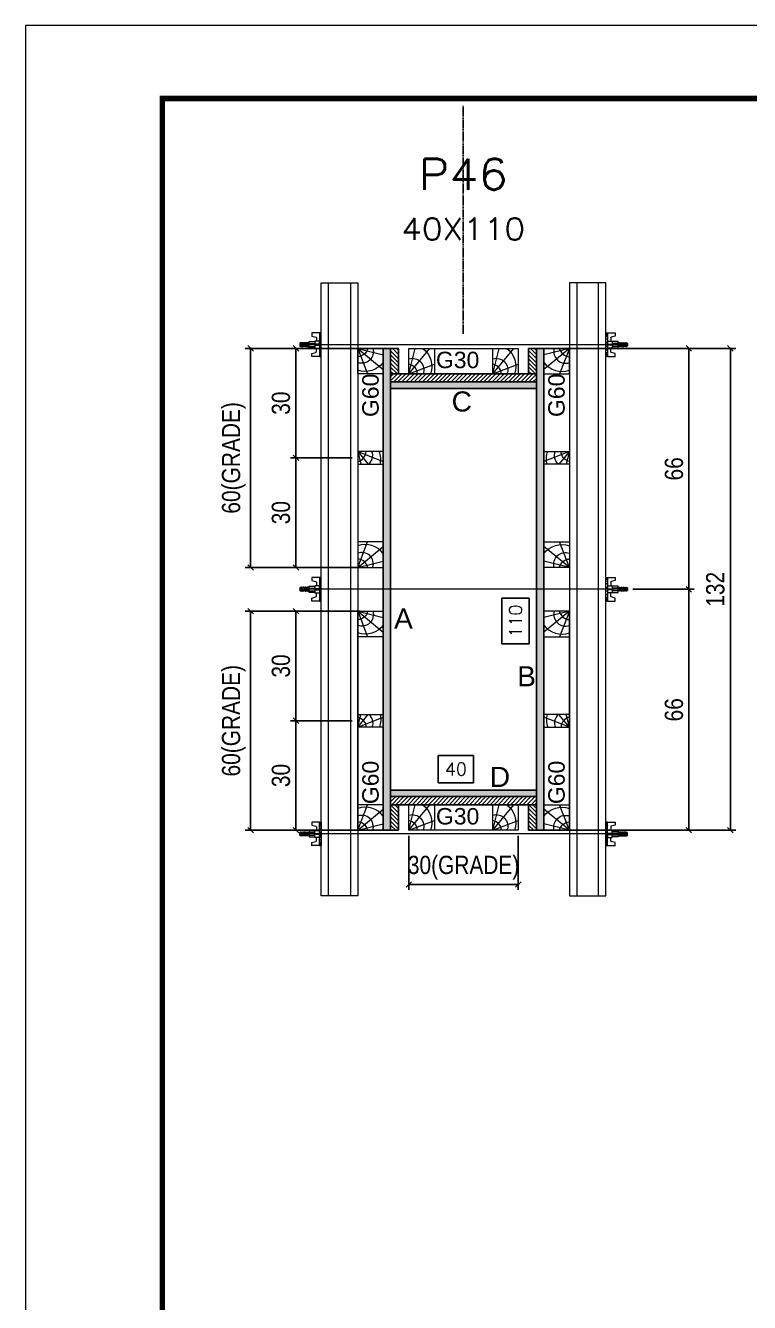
# Model space of a CAD drawing. Extents: x 28748 to 35002, y 14885 to 43501.
# Drawn here: x 31932 to 32329, y 38207 to 38906 of the extents above; entities that cross this region are included whole.
import ezdxf
from ezdxf.enums import TextEntityAlignment as Align

# ---------------------------------------------------------------- set-up
doc = ezdxf.new("R2010")
doc.units = 0
doc.linetypes.add('DASHED', pattern=[0.75, 0.5, -0.25])
doc.linetypes.add('HIDDEN', pattern=[0.375, 0.25, -0.125])
for name, color, linetype in [('CHAPA', 1, 'Continuous'), ('COTA', 241, 'Continuous'), ('MEIO_PONT', 93, 'Continuous'), ('Painéis', 200, 'Continuous'), ('SARRAFO', 251, 'Continuous'), ('Texto de Titulo', 7, 'Continuous'), ('Texto Qtd Sarr', 242, 'Continuous'), ('TEXTO_GERAL', 7, 'Continuous')]:
    doc.layers.add(name, color=color, linetype=linetype)
for name, color, linetype, lineweight in [('Folhas', 255, 'Continuous', 9), ('Hachura', 251, 'Continuous', 9), ('Madeira', 126, 'Continuous', 18), ('Perfil Metálico', 224, 'Continuous', 18), ('SARRAFO DE PRESSAO', 251, 'DASHED', 9), ('Texto Seção', 7, 'Continuous', 15)]:
    doc.layers.add(name, color=color, linetype=linetype, lineweight=lineweight)
doc.styles.add('ARIAL', font='arial.ttf')
doc.styles.add('COTA TECNICA 2X', font='techl___.ttf', dxfattribs={"height": 10})
doc.styles.add('ROMANS', font='romans.shx')
doc.styles.add('SANSSERIF', font='sas_____.pfb')
doc.dimstyles.new('SECAO PILAR', dxfattribs={"dimtxt": 10, "dimasz": 3, "dimexe": 3, "dimexo": 3, "dimgap": 3, "dimtad": 1, "dimdec": 1, "dimlfac": 0.5, "dimzin": 12, "dimdsep": 46, "dimtxsty": 'COTA TECNICA 2X', "dimblk1": 'OBLIQUE', "dimblk2": 'OBLIQUE', "dimsah": 1, "dimcen": 0.9, "dimclrd": 256, "dimclre": 256, "dimclrt": 256, "dimadec": 1, "dimazin": 3, "dimtfac": 1, "dimtdec": 1, "dimtmove": 0, "dimatfit": 3, "dimfxl": 1, "dimtolj": 1, "dimtzin": 12, "dimarcsym": 0})
doc.dimstyles.new('SECÇÃO 2', dxfattribs={"dimtxt": 7, "dimasz": 6, "dimexe": 0.18, "dimexo": 2, "dimgap": -4, "dimtad": 3, "dimdec": 1, "dimlfac": 0.5, "dimzin": 12, "dimdsep": 46, "dimtxsty": 'ROMANS', "dimblk": 'ARCHTICK', "dimcen": 0.09, "dimse1": 1, "dimse2": 1, "dimsd1": 1, "dimsd2": 1, "dimclrd": 180, "dimclre": 5, "dimclrt": 1, "dimadec": 0, "dimazin": 3, "dimtfac": 1, "dimtdec": 1, "dimtofl": 0, "dimtmove": 0, "dimatfit": 3, "dimldrblk": 'ARCHTICK', "dimfxl": 1, "dimtolj": 1, "dimtzin": 0, "dimarcsym": 0})

# ---------------------------------------------------------------- blocks, each defined once
blk = doc.blocks.new('9999999999')
at = {"layer": 'Folhas'}
blk.add_lwpolyline([(98138.98, 34190.21), (99623.98, 34190.21), (99623.98, 35240.21), (98138.98, 35240.21)], close=True, dxfattribs=at)
at = {"layer": 'Folhas', "color": 30, "const_width": 3}
blk.add_lwpolyline([(98213.98, 34230.21), (99583.98, 34230.21), (99583.98, 35200.21), (98213.98, 35200.21)], close=True, dxfattribs=at)
blk = doc.blocks.new('titulo1')
at = {"layer": 'Defpoints', "color": 252, "linetype": 'HIDDEN', "ltscale": 2}
blk.add_line((0, 0), (0, 125), dxfattribs=at)
at = {"layer": 'Defpoints', "style": 'ROMANS', "oblique": 15}
blk.add_attdef('FOLHA', text='', height=10, dxfattribs=at).set_placement((0, 15.58), align=Align.MIDDLE_CENTER)
at = {"layer": 'Texto Qtd Sarr', "color": 3, "style": 'ROMANS', "oblique": 15}
for tag, height, p in [('TITULO', 17, (0, 71.45)), ('SEÇÃO', 12, (0, 41.55))]:
    blk.add_attdef(tag, text='', height=height, dxfattribs=at).set_placement(p, align=Align.MIDDLE_CENTER)
blk = doc.blocks.new('*D397')
at = {"layer": 'COTA', "color": 180, "lineweight": -2, "transparency": 16777216}
for p, q in [((32207.93, 38592.7), (32192.93, 38592.7)), ((32192.93, 38592.7), (32192.93, 38567.7)), ((32207.93, 38567.7), (32207.93, 38592.7)), ((32192.93, 38567.7), (32207.93, 38567.7))]:
    blk.add_line(p, q, dxfattribs=at)
at = {"layer": 'Defpoints', "color": 0, "transparency": 16777216}
for p in [(32211.93, 38707.57), (32211.93, 38707.57), (32211.93, 38487.57)]:
    blk.add_point(p, dxfattribs=at)
at = {"layer": 'COTA', "color": 1, "transparency": 16777216, "insert": (32200.43, 38580.2), "char_height": 7, "attachment_point": 5, "rotation": 90, "style": 'ROMANS'}
blk.add_mtext('\\A1;110', dxfattribs=at)
blk = doc.blocks.new('_ArchTick')
at = {"color": 0, "linetype": 'ByBlock', "const_width": 0.15}
blk.add_lwpolyline([(-0.5, -0.5), (0.5, 0.5)], dxfattribs=at)
blk = doc.blocks.new('_Oblique')
at = {"color": 0, "linetype": 'ByBlock', "lineweight": -2}
blk.add_line((-0.5, -0.5), (0.5, 0.5), dxfattribs=at)
blk = doc.blocks.new('*D398')
at = {"layer": 'COTA', "lineweight": -2, "transparency": 16777216}
for p, q in [((32218.93, 38729.57), (32321.13, 38729.57)), ((32318.13, 38465.57), (32318.13, 38729.57)), ((32218.93, 38465.57), (32321.13, 38465.57))]:
    blk.add_line(p, q, dxfattribs=at)
at = {"layer": 'Defpoints', "color": 0, "transparency": 16777216}
for p in [(32215.93, 38729.57), (32318.13, 38729.57), (32215.93, 38465.57)]:
    blk.add_point(p, dxfattribs=at)
at = {"layer": 'COTA', "lineweight": -2, "transparency": 16777216, "xscale": 3, "yscale": 3, "zscale": 3}
for p, rotation in [((32318.13, 38729.57), 90), ((32318.13, 38465.57), 270)]:
    blk.add_blockref('_Oblique', p, dxfattribs=dict(at, rotation=rotation))
at = {"layer": 'COTA', "transparency": 16777216, "insert": (32309.91, 38597.57), "char_height": 10, "attachment_point": 5, "rotation": 90, "style": 'COTA TECNICA 2X'}
blk.add_mtext('\\A1;132', dxfattribs=at)
blk = doc.blocks.new('*D399')
at = {"layer": 'COTA', "lineweight": -2, "transparency": 16777216}
for p, q in [((32264.73, 38597.57), (32298.36, 38597.57)), ((32295.36, 38465.57), (32295.36, 38597.57)), ((32252.93, 38465.57), (32298.36, 38465.57))]:
    blk.add_line(p, q, dxfattribs=at)
at = {"layer": 'Defpoints', "color": 0, "transparency": 16777216}
for p in [(32261.73, 38597.57), (32295.36, 38597.57), (32249.93, 38465.57)]:
    blk.add_point(p, dxfattribs=at)
at = {"layer": 'COTA', "lineweight": -2, "transparency": 16777216, "xscale": 3, "yscale": 3, "zscale": 3}
for p, rotation in [((32295.36, 38597.57), 90), ((32295.36, 38465.57), 270)]:
    blk.add_blockref('_Oblique', p, dxfattribs=dict(at, rotation=rotation))
at = {"layer": 'COTA', "transparency": 16777216, "insert": (32287.25, 38531.57), "char_height": 10, "attachment_point": 5, "rotation": 90, "style": 'COTA TECNICA 2X'}
blk.add_mtext('\\A1;66', dxfattribs=at)
blk = doc.blocks.new('*D400')
at = {"layer": 'COTA', "lineweight": -2, "transparency": 16777216}
for p, q in [((32252.93, 38729.57), (32298.36, 38729.57)), ((32295.36, 38729.57), (32295.36, 38597.57)), ((32264.73, 38597.57), (32298.36, 38597.57))]:
    blk.add_line(p, q, dxfattribs=at)
at = {"layer": 'Defpoints', "color": 0, "transparency": 16777216}
for p in [(32249.93, 38729.57), (32261.73, 38597.57), (32295.36, 38597.57)]:
    blk.add_point(p, dxfattribs=at)
at = {"layer": 'COTA', "lineweight": -2, "transparency": 16777216, "xscale": 3, "yscale": 3, "zscale": 3}
for p, rotation in [((32295.36, 38729.57), 90), ((32295.36, 38597.57), 270)]:
    blk.add_blockref('_Oblique', p, dxfattribs=dict(at, rotation=rotation))
at = {"layer": 'COTA', "transparency": 16777216, "insert": (32287.25, 38663.57), "char_height": 10, "attachment_point": 5, "rotation": 90, "style": 'COTA TECNICA 2X'}
blk.add_mtext('\\A1;66', dxfattribs=at)
blk = doc.blocks.new('*D401')
at = {"layer": 'COTA', "color": 180, "lineweight": -2, "transparency": 16777216}
for p, q in [((32177.4, 38506.57), (32158.07, 38506.57)), ((32158.07, 38506.57), (32158.07, 38491.57)), ((32177.4, 38491.57), (32177.4, 38506.57)), ((32158.07, 38491.57), (32177.4, 38491.57))]:
    blk.add_line(p, q, dxfattribs=at)
at = {"layer": 'Defpoints', "color": 0, "transparency": 16777216}
for p in [(32131.93, 38487.57), (32131.93, 38487.57), (32211.93, 38487.57)]:
    blk.add_point(p, dxfattribs=at)
at = {"layer": 'COTA', "color": 1, "transparency": 16777216, "insert": (32167.74, 38499.07), "char_height": 7, "attachment_point": 5, "style": 'ROMANS'}
blk.add_mtext('\\A1;40', dxfattribs=at)
blk = doc.blocks.new('C')
at = {"layer": 'Hachura', "color": 0}
for p, q in [((0, 3.22), (0, -3.22)), ((0.45, 3.22), (0, 3.22)), ((0.46, 3.16), (0, 3.16)), ((0.46, 3.05), (0, 3.05)), ((0.46, 2.88), (0, 2.88)), ((0, 2.75), (0, -1.16)), ((0.46, 2.65), (0, 2.65)), ((0.46, 2.23), (0, 2.23)), ((0.46, 1.51), (0, 1.51)), ((0.39, 0.49), (0.17, 0.49)), ((0.45, -3.23), (0.45, 3.22)), ((0.45, 3.22), (2.58, 3.22)), ((1.74, 0.97), (0.45, 0.97)), ((1.45, 0.1), (0.45, 0.1)), ((1.35, 1.94), (1.35, 0.96)), ((2.58, 2.39), (1.47, 2.09)), ((1.74, -0.97), (1.74, 0.97)), ((1.74, 0.97), (1.74, 0.84)), ((1.74, 0.97), (1.74, 0.84)), ((1.74, 0.84), (3.35, 0.84)), ((3.35, 0.45), (1.74, 0.45)), ((2.58, 3.22), (2.58, 2.39)), ((3.32, 0.84), (3.32, -0.84)), ((3.35, 0.84), (3.35, -0.84)), ((3.68, 0.45), (3.35, 0.45)), ((3.84, -0.52), (3.35, 0.45)), ((3.35, 0.06), (3.67, -0.57)), ((3.68, 0.45), (4.16, -0.52)), ((3.72, 0.5), (4.25, -0.57)), ((4.37, -0.55), (3.83, 0.53)), ((4.15, 0.45), (3.93, 0.45)), ((4.42, -0.52), (3.93, 0.45)), ((4.15, 0.45), (4.26, 0.45)), ((4.26, 0.45), (4.74, -0.52)), ((4.3, 0.5), (4.83, -0.57)), ((4.95, -0.55), (4.41, 0.53)), ((4.51, 0.45), (4.84, 0.45)), ((5, -0.52), (4.51, 0.45)), ((4.84, 0.45), (5.32, -0.52)), ((4.88, 0.5), (5.41, -0.57)), ((5.53, -0.55), (4.99, 0.53)), ((5.58, -0.52), (5.09, 0.45)), ((5.42, 0.45), (5.09, 0.45)), ((5.58, -0.52), (5.09, 0.45)), ((5.42, 0.45), (5.74, -0.19)), ((5.46, 0.5), (5.74, -0.07)), ((5.74, 0.19), (5.57, 0.53)), ((5.74, 0.32), (5.68, 0.45)), ((5.68, 0.45), (5.74, 0.45)), ((5.74, 0.45), (5.9, 0.29)), ((5.74, 0.45), (5.74, -0.52)), ((5.9, -0.36), (5.9, 0.29)), ((0.45, 0), (0, 0)), ((0.46, -1.52), (0, -1.52)), ((0.46, -2.23), (0, -2.23)), ((0.46, -2.65), (0, -2.65)), ((0.46, -2.88), (0, -2.88)), ((0.46, -3.05), (0, -3.05)), ((0.46, -3.16), (0, -3.16)), ((0, -3.22), (2.57, -3.22)), ((0.08, -0.48), (0.29, -0.48)), ((0.29, -0.48), (0.4, -0.48)), ((0.45, 0), (0.45, -0.97)), ((0.45, -0.16), (1.45, -0.16)), ((0.45, -0.65), (0.45, -0.32)), ((0.45, -3.23), (0.45, -0.65)), ((0.45, -0.97), (1.74, -0.97)), ((1.35, -1.94), (1.35, -0.97)), ((2.58, -2.39), (1.47, -2.1)), ((3.35, -0.32), (1.74, -0.32)), ((3.35, -0.84), (1.74, -0.84)), ((2.58, -3.23), (2.58, -2.39)), ((3.35, -0.07), (3.58, -0.52)), ((3.35, -0.52), (3.58, -0.52)), ((3.84, -0.52), (4.16, -0.52)), ((4.42, -0.52), (4.74, -0.52)), ((4.63, -0.52), (4.74, -0.52)), ((5, -0.52), (5.32, -0.52)), ((5.58, -0.52), (5.74, -0.52)), ((5.74, -0.52), (5.9, -0.36)), ((5.74, -0.52), (5.74, -0.52))]:
    blk.add_line(p, q, dxfattribs=at)
for centre, radius, start, end in [((1.52, 1.94), 0.161, 104.7436, 180), ((1.44, -0.03), 0.129, 272.695, 87.305), ((3.81, 0.39), 0.143, 25.5688, 154.4312), ((4.39, 0.39), 0.143, 25.5688, 154.4312), ((4.97, 0.39), 0.143, 25.5688, 154.4312), ((5.55, 0.39), 0.143, 25.5688, 154.4312), ((0.17, -0.37), 0.174, 221.744, 317.8592), ((1.52, -1.94), 0.161, 180, 255.2564), ((3.71, -0.4), 0.174, 222.1408, 318.256), ((4.29, -0.4), 0.174, 222.1408, 318.256), ((4.87, -0.4), 0.174, 222.1408, 318.256), ((5.45, -0.4), 0.174, 222.1408, 318.256), ((5.61, -0.4), 0.174, 317.8592, 318.256)]:
    blk.add_arc(centre, radius, start, end, dxfattribs=at)
blk = doc.blocks.new('PONTALETE')
at = {"layer": 'Madeira'}
for q in [(2.71, 7), (7, 5.76), (7, 1.74)]:
    blk.add_line((0, 0), q, dxfattribs=at)
blk.add_lwpolyline([(0, 0), (7, 0), (7, 7), (0, 7)], close=True, dxfattribs=at)
for centre, radius, start, end in [((2.04, 0.06), 6.23, 37.2818, 109.0913), ((1.09, 0.9), 3.19, 343.603, 109.9847), ((-0.21, -0.78), 3.09, 14.6322, 86.0383)]:
    blk.add_arc(centre, radius, start, end, dxfattribs=at)
blk = doc.blocks.new('*D402')
at = {"layer": 'COTA', "lineweight": -2, "transparency": 16777216}
for p, q in [((32115.26, 38585.57), (32052.2, 38585.57)), ((32055.2, 38465.57), (32055.2, 38585.57)), ((32115.26, 38465.57), (32052.2, 38465.57))]:
    blk.add_line(p, q, dxfattribs=at)
at = {"layer": 'Defpoints', "color": 0, "transparency": 16777216}
for p in [(32055.2, 38585.57), (32118.26, 38585.57), (32118.26, 38465.57)]:
    blk.add_point(p, dxfattribs=at)
at = {"layer": 'COTA', "lineweight": -2, "transparency": 16777216, "xscale": 3, "yscale": 3, "zscale": 3}
for p, rotation in [((32055.2, 38585.57), 90), ((32055.2, 38465.57), 270)]:
    blk.add_blockref('_Oblique', p, dxfattribs=dict(at, rotation=rotation))
at = {"layer": 'COTA', "transparency": 16777216, "insert": (32045.98, 38525.57), "char_height": 10, "attachment_point": 5, "rotation": 90, "style": 'COTA TECNICA 2X'}
blk.add_mtext('\\A1;60(GRADE)', dxfattribs=at)
blk = doc.blocks.new('*D1536')
at = {"layer": 'COTA', "lineweight": -2, "transparency": 16777216}
for p, q in [((32141.93, 38462.57), (32141.93, 38432.86)), ((32201.92, 38462.57), (32201.92, 38432.86)), ((32141.93, 38435.86), (32201.92, 38435.86))]:
    blk.add_line(p, q, dxfattribs=at)
at = {"layer": 'Defpoints', "color": 0, "transparency": 16777216}
for p in [(32141.93, 38465.57), (32201.92, 38465.57), (32201.92, 38435.86)]:
    blk.add_point(p, dxfattribs=at)
at = {"layer": 'COTA', "lineweight": -2, "transparency": 16777216, "xscale": 3, "yscale": 3, "zscale": 3, "rotation": 180}
blk.add_blockref('_Oblique', (32141.93, 38435.86), dxfattribs=at)
at = {"layer": 'COTA', "lineweight": -2, "transparency": 16777216, "xscale": 3, "yscale": 3, "zscale": 3}
blk.add_blockref('_Oblique', (32201.92, 38435.86), dxfattribs=at)
at = {"layer": 'COTA', "transparency": 16777216, "insert": (32171.93, 38445.08), "char_height": 10, "attachment_point": 5, "style": 'COTA TECNICA 2X'}
blk.add_mtext('\\A1;30(GRADE)', dxfattribs=at)
blk = doc.blocks.new('MEIO PONTALETE')
at = {"layer": 'Madeira'}
for q in [(2.71, 7), (3.5, 2.88), (3.5, 0.87)]:
    blk.add_line((0, 0), q, dxfattribs=at)
blk.add_lwpolyline([(0, 0), (3.5, 0), (3.5, 7), (0, 7)], close=True, dxfattribs=at)
for centre, radius, start, end in [((2.04, 0.06), 6.23, 76.4499, 109.0913), ((1.09, 0.9), 3.19, 40.9063, 109.9847), ((-0.21, -0.78), 3.09, 14.6322, 86.0383)]:
    blk.add_arc(centre, radius, start, end, dxfattribs=at)
blk = doc.blocks.new('*D1537')
at = {"layer": 'COTA', "lineweight": -2, "transparency": 16777216}
for p, q in [((32110.93, 38525.57), (32077.07, 38525.57)), ((32080.07, 38465.57), (32080.07, 38525.57)), ((32110.93, 38465.57), (32077.07, 38465.57))]:
    blk.add_line(p, q, dxfattribs=at)
at = {"layer": 'Defpoints', "color": 0, "transparency": 16777216}
for p in [(32080.07, 38525.57), (32113.93, 38525.57), (32113.93, 38465.57)]:
    blk.add_point(p, dxfattribs=at)
at = {"layer": 'COTA', "lineweight": -2, "transparency": 16777216, "xscale": 3, "yscale": 3, "zscale": 3}
for p, rotation in [((32080.07, 38525.57), 90), ((32080.07, 38465.57), 270)]:
    blk.add_blockref('_Oblique', p, dxfattribs=dict(at, rotation=rotation))
at = {"layer": 'COTA', "transparency": 16777216, "insert": (32071.85, 38495.57), "char_height": 10, "attachment_point": 5, "rotation": 90, "style": 'COTA TECNICA 2X'}
blk.add_mtext('\\A1;30', dxfattribs=at)
blk = doc.blocks.new('*D1538')
at = {"layer": 'COTA', "lineweight": -2, "transparency": 16777216}
for p, q in [((32110.93, 38585.57), (32077.07, 38585.57)), ((32080.07, 38525.57), (32080.07, 38585.57)), ((32110.93, 38525.57), (32077.07, 38525.57))]:
    blk.add_line(p, q, dxfattribs=at)
at = {"layer": 'Defpoints', "color": 0, "transparency": 16777216}
for p in [(32080.07, 38585.57), (32113.93, 38585.57), (32113.93, 38525.57)]:
    blk.add_point(p, dxfattribs=at)
at = {"layer": 'COTA', "lineweight": -2, "transparency": 16777216, "xscale": 3, "yscale": 3, "zscale": 3}
for p, rotation in [((32080.07, 38585.57), 90), ((32080.07, 38525.57), 270)]:
    blk.add_blockref('_Oblique', p, dxfattribs=dict(at, rotation=rotation))
at = {"layer": 'COTA', "transparency": 16777216, "insert": (32071.85, 38555.57), "char_height": 10, "attachment_point": 5, "rotation": 90, "style": 'COTA TECNICA 2X'}
blk.add_mtext('\\A1;30', dxfattribs=at)
blk = doc.blocks.new('*D403')
at = {"layer": 'COTA', "lineweight": -2, "transparency": 16777216}
for p, q in [((32115.26, 38729.57), (32052.2, 38729.57)), ((32055.2, 38729.57), (32055.2, 38609.57)), ((32115.26, 38609.57), (32052.2, 38609.57))]:
    blk.add_line(p, q, dxfattribs=at)
at = {"layer": 'Defpoints', "color": 0, "transparency": 16777216}
for p in [(32118.26, 38729.57), (32055.2, 38609.57), (32118.26, 38609.57)]:
    blk.add_point(p, dxfattribs=at)
at = {"layer": 'COTA', "lineweight": -2, "transparency": 16777216, "xscale": 3, "yscale": 3, "zscale": 3}
for p, rotation in [((32055.2, 38729.57), 90), ((32055.2, 38609.57), 270)]:
    blk.add_blockref('_Oblique', p, dxfattribs=dict(at, rotation=rotation))
at = {"layer": 'COTA', "transparency": 16777216, "insert": (32045.98, 38669.57), "char_height": 10, "attachment_point": 5, "rotation": 90, "style": 'COTA TECNICA 2X'}
blk.add_mtext('\\A1;60(GRADE)', dxfattribs=at)
blk = doc.blocks.new('*D1539')
at = {"layer": 'COTA', "lineweight": -2, "transparency": 16777216}
for p, q in [((32110.93, 38729.57), (32077.07, 38729.57)), ((32080.07, 38729.57), (32080.07, 38669.57)), ((32110.93, 38669.57), (32077.07, 38669.57))]:
    blk.add_line(p, q, dxfattribs=at)
at = {"layer": 'Defpoints', "color": 0, "transparency": 16777216}
for p in [(32113.93, 38729.57), (32080.07, 38669.57), (32113.93, 38669.57)]:
    blk.add_point(p, dxfattribs=at)
at = {"layer": 'COTA', "lineweight": -2, "transparency": 16777216, "xscale": 3, "yscale": 3, "zscale": 3}
for p, rotation in [((32080.07, 38729.57), 90), ((32080.07, 38669.57), 270)]:
    blk.add_blockref('_Oblique', p, dxfattribs=dict(at, rotation=rotation))
at = {"layer": 'COTA', "transparency": 16777216, "insert": (32071.85, 38699.57), "char_height": 10, "attachment_point": 5, "rotation": 90, "style": 'COTA TECNICA 2X'}
blk.add_mtext('\\A1;30', dxfattribs=at)
blk = doc.blocks.new('*D1540')
at = {"layer": 'COTA', "lineweight": -2, "transparency": 16777216}
for p, q in [((32110.93, 38669.57), (32077.07, 38669.57)), ((32080.07, 38669.57), (32080.07, 38609.57)), ((32110.93, 38609.57), (32077.07, 38609.57))]:
    blk.add_line(p, q, dxfattribs=at)
at = {"layer": 'Defpoints', "color": 0, "transparency": 16777216}
for p in [(32113.93, 38669.57), (32080.07, 38609.57), (32113.93, 38609.57)]:
    blk.add_point(p, dxfattribs=at)
at = {"layer": 'COTA', "lineweight": -2, "transparency": 16777216, "xscale": 3, "yscale": 3, "zscale": 3}
for p, rotation in [((32080.07, 38669.57), 90), ((32080.07, 38609.57), 270)]:
    blk.add_blockref('_Oblique', p, dxfattribs=dict(at, rotation=rotation))
at = {"layer": 'COTA', "transparency": 16777216, "insert": (32071.85, 38639.57), "char_height": 10, "attachment_point": 5, "rotation": 90, "style": 'COTA TECNICA 2X'}
blk.add_mtext('\\A1;30', dxfattribs=at)

msp = doc.modelspace()

# ---------------------------------------------------------------- hatches: boundary and pattern name
at = {"layer": 'Hachura'}
h = msp.add_hatch(color=256, dxfattribs=at)
h.dxf.hatch_style = 1
h.paths.add_polyline_path([(32131.93, 38729.57), (32127.93, 38729.57), (32127.93, 38465.57), (32131.93, 38465.57)])
h = msp.add_hatch(color=256, dxfattribs=at)
h.dxf.hatch_style = 1
h.paths.add_polyline_path([(32131.93, 38729.57), (32127.93, 38729.57), (32127.93, 38465.57), (32131.93, 38465.57)])
h = msp.add_hatch(dxfattribs=at)
h.set_pattern_fill('ANSI31', color=256, scale=0.5, angle=270, style=0)
h.set_pattern_definition([(315, (55061.3342, 29226.6154), (1.12253202, 1.12253202), [])])
h.paths.add_polyline_path([(32131.93, 38715.57), (32136.33, 38715.57), (32136.33, 38729.57), (32131.93, 38729.57)])
h = msp.add_hatch(dxfattribs=at)
h.set_pattern_fill('ANSI31', color=256, scale=0.5, angle=270, style=0)
h.set_pattern_definition([(315, (55103.3342, 29226.6154), (1.12253202, 1.12253202), [])])
h.paths.add_polyline_path([(32211.93, 38715.57), (32207.53, 38715.57), (32207.53, 38729.57), (32211.93, 38729.57)])
h = msp.add_hatch(color=256, dxfattribs=at)
h.dxf.hatch_style = 1
h.paths.add_polyline_path([(32211.93, 38729.57), (32215.93, 38729.57), (32215.93, 38465.57), (32211.93, 38465.57)])
h = msp.add_hatch(color=256, dxfattribs=at)
h.dxf.hatch_style = 1
h.paths.add_polyline_path([(32211.93, 38729.57), (32215.93, 38729.57), (32215.93, 38465.57), (32211.93, 38465.57)])
h = msp.add_hatch(dxfattribs=at)
h.set_pattern_fill('ANSI31', color=256, scale=0.5, angle=180, style=0)
h.set_pattern_definition([(225, (23037.9742, 15608.5591), (1.12253202, -1.12253202), [])])
h.paths.add_polyline_path([(32131.93, 38711.17), (32131.93, 38715.57), (32211.93, 38715.57), (32211.93, 38711.17)])
h = msp.add_hatch(color=256, dxfattribs=at)
h.dxf.hatch_style = 1
h.paths.add_polyline_path([(32211.93, 38707.57), (32211.93, 38711.17), (32131.93, 38711.17), (32131.93, 38707.57)])
h = msp.add_hatch(color=256, dxfattribs=at)
h.dxf.hatch_style = 1
h.paths.add_polyline_path([(32211.93, 38707.57), (32211.93, 38711.17), (32131.93, 38711.17), (32131.93, 38707.57)])
h = msp.add_hatch(color=256, dxfattribs=at)
h.dxf.hatch_style = 1
h.paths.add_polyline_path([(32211.93, 38483.97), (32211.93, 38487.57), (32131.93, 38487.57), (32131.93, 38483.97)])
h = msp.add_hatch(color=256, dxfattribs=at)
h.dxf.hatch_style = 1
h.paths.add_polyline_path([(32211.93, 38483.97), (32211.93, 38487.57), (32131.93, 38487.57), (32131.93, 38483.97)])
h = msp.add_hatch(dxfattribs=at)
h.set_pattern_fill('ANSI31', color=256, scale=0.5, angle=180, style=0)
h.set_pattern_definition([(225, (23007.9742, 15554.5591), (1.12253202, -1.12253202), [])])
h.paths.add_polyline_path([(32211.93, 38483.97), (32211.93, 38479.57), (32131.93, 38479.57), (32131.93, 38483.97)])
h = msp.add_hatch(dxfattribs=at)
h.set_pattern_fill('ANSI31', color=256, scale=0.5, angle=270, style=0)
h.set_pattern_definition([(315, (55061.3342, 29341.6154), (1.12253202, 1.12253202), [])])
h.paths.add_polyline_path([(32131.93, 38479.57), (32136.33, 38479.57), (32136.33, 38465.57), (32131.93, 38465.57)])
h = msp.add_hatch(dxfattribs=at)
h.set_pattern_fill('ANSI31', color=256, scale=0.5, angle=270, style=0)
h.set_pattern_definition([(315, (55103.3342, 29341.6154), (1.12253202, 1.12253202), [])])
h.paths.add_polyline_path([(32211.93, 38479.57), (32207.53, 38479.57), (32207.53, 38465.57), (32211.93, 38465.57)])

# ---------------------------------------------------------------- linework, layer by layer
at = {"layer": 'CHAPA'}
for points in [[(32131.93, 38729.57), (32127.93, 38729.57), (32127.93, 38465.57), (32131.93, 38465.57)], [(32131.93, 38729.57), (32127.93, 38729.57), (32127.93, 38465.57), (32131.93, 38465.57)], [(32211.93, 38729.57), (32215.93, 38729.57), (32215.93, 38465.57), (32211.93, 38465.57)], [(32211.93, 38729.57), (32215.93, 38729.57), (32215.93, 38465.57), (32211.93, 38465.57)], [(32211.93, 38707.57), (32211.93, 38711.17), (32131.93, 38711.17), (32131.93, 38707.57)], [(32211.93, 38707.57), (32211.93, 38711.17), (32131.93, 38711.17), (32131.93, 38707.57)], [(32211.93, 38483.97), (32211.93, 38487.57), (32131.93, 38487.57), (32131.93, 38483.97)], [(32211.93, 38483.97), (32211.93, 38487.57), (32131.93, 38487.57), (32131.93, 38483.97)]]:
    msp.add_lwpolyline(points, close=True, dxfattribs=at)
at = {"layer": 'Hachura'}
for p, q in [((32260.73, 38731.57), (32086.93, 38731.58)), ((32260.73, 38597.57), (32086.93, 38597.58)), ((32260.73, 38463.57), (32086.93, 38463.56))]:
    msp.add_line(p, q, dxfattribs=at)
at = {"layer": 'Madeira'}
for points in [[(32127.93, 38729.57), (32113.93, 38729.57), (32113.93, 38609.57), (32127.93, 38609.57)], [(32141.93, 38715.57), (32141.93, 38729.57), (32201.92, 38729.57), (32201.92, 38715.57)], [(32215.93, 38729.57), (32229.93, 38729.57), (32229.93, 38609.57), (32215.93, 38609.57)], [(32127.93, 38465.57), (32113.93, 38465.57), (32113.93, 38585.57), (32127.93, 38585.57)], [(32215.93, 38465.57), (32229.93, 38465.57), (32229.93, 38585.57), (32215.93, 38585.57)], [(32141.93, 38465.57), (32141.93, 38479.57), (32201.92, 38479.57), (32201.92, 38465.57)]]:
    msp.add_lwpolyline(points, close=True, dxfattribs=at)
at = {"layer": 'Painéis'}
msp.add_lwpolyline([(32131.93, 38487.57), (32211.93, 38487.57), (32211.93, 38707.57), (32131.93, 38707.57)], close=True, dxfattribs=at)
at = {"layer": 'Perfil Metálico'}
for points in [[(32093.93, 38765.57), (32113.93, 38765.57), (32113.93, 38429.57), (32093.93, 38429.57)], [(32109.93, 38429.57), (32097.93, 38429.57), (32097.93, 38765.57), (32109.93, 38765.57)], [(32249.93, 38765.57), (32229.93, 38765.57), (32229.93, 38429.57), (32249.93, 38429.57)], [(32233.93, 38429.57), (32245.93, 38429.57), (32245.93, 38765.57), (32233.93, 38765.57)]]:
    msp.add_lwpolyline(points, close=True, dxfattribs=at)
at = {"layer": 'SARRAFO'}
for points in [[(32136.33, 38729.57), (32136.33, 38715.57), (32131.93, 38715.57), (32131.93, 38729.57)], [(32207.53, 38729.57), (32207.53, 38715.57), (32211.93, 38715.57), (32211.93, 38729.57)], [(32211.93, 38715.57), (32131.93, 38715.57), (32131.93, 38711.17), (32211.93, 38711.17)], [(32131.93, 38479.57), (32211.93, 38479.57), (32211.93, 38483.97), (32131.93, 38483.97)], [(32136.33, 38465.57), (32136.33, 38479.57), (32131.93, 38479.57), (32131.93, 38465.57)], [(32207.53, 38465.57), (32207.53, 38479.57), (32211.93, 38479.57), (32211.93, 38465.57)]]:
    msp.add_lwpolyline(points, close=True, dxfattribs=at)

# ---------------------------------------------------------------- block references
at = {"layer": 'Hachura', "linetype": 'Continuous', "yscale": 2, "zscale": 2, "rotation": 180}
for p, xscale in [((32093.93, 38731.57), 2), ((32249.93, 38731.57), -2), ((32093.93, 38597.57), 2), ((32249.93, 38597.57), -2)]:
    msp.add_blockref('C', p, dxfattribs=dict(at, xscale=xscale))
at = {"layer": 'Hachura', "linetype": 'Continuous', "yscale": 2, "zscale": 2}
for p, xscale in [((32093.93, 38463.57), -2), ((32249.93, 38463.57), 2)]:
    msp.add_blockref('C', p, dxfattribs=dict(at, xscale=xscale))
at = {"layer": 'Madeira'}
for name, p, xscale, yscale, zscale, rotation in [('PONTALETE', (32113.93, 38729.57), -2, 2, 2, 180), ('PONTALETE', (32113.93, 38729.57), -2, 2, 2, 180), ('PONTALETE', (32229.93, 38729.57), 2, 2, 2, 180), ('PONTALETE', (32229.93, 38729.57), 2, 2, 2, 180), ('MEIO PONTALETE', (32113.93, 38673.07), 1.999999997962732, 1.999999997962732, 1.999999997962732, 270), ('MEIO PONTALETE', (32229.93, 38673.07), -1.999999997962732, 1.999999997962732, 1.999999997962732, 90), ('PONTALETE', (32113.93, 38585.57), -2, 2, 2, 180), ('PONTALETE', (32229.93, 38585.57), 2, 2, 2, 180), ('MEIO PONTALETE', (32113.93, 38522.07), -1.999999997962732, 1.999999997962732, 1.999999997962732, 270), ('MEIO PONTALETE', (32229.93, 38522.07), 1.999999997962732, 1.999999997962732, 1.999999997962732, 90.00000000000001)]:
    msp.add_blockref(name, p, dxfattribs=dict(at, xscale=xscale, yscale=yscale, zscale=zscale, rotation=rotation))
at = {"layer": 'Madeira', "yscale": 2, "zscale": 2}
for p, xscale in [((32113.93, 38609.57), 2), ((32229.93, 38609.57), -2), ((32113.93, 38465.57), 2), ((32229.93, 38465.57), -2)]:
    msp.add_blockref('PONTALETE', p, dxfattribs=dict(at, xscale=xscale))
at = {"layer": 'MEIO_PONT', "xscale": -2, "yscale": 2, "zscale": 2, "rotation": 270}
for p in [(32141.93, 38715.57), (32187.92, 38715.57), (32141.93, 38465.57), (32187.92, 38465.57)]:
    msp.add_blockref('PONTALETE', p, dxfattribs=at)
at = {"layer": 'SARRAFO DE PRESSAO', "color": 6, "linetype": 'ByBlock'}
msp.add_blockref('9999999999', (-66207.14, 3666.24), dxfattribs=at)
at = {"layer": 'Texto Seção'}
ref = msp.add_blockref('titulo1', (32171.7, 38737.5), dxfattribs=at)
ref.add_attrib('TITULO', 'P46', dxfattribs={"layer": 'Texto de Titulo', "color": 7, "height": 17, "style": 'ROMANS', "width": 1.1}).set_placement((32171.7, 38825), align=Align.MIDDLE_CENTER)
ref.add_attrib('SEÇÃO', '40X110', dxfattribs={"layer": 'Texto de Titulo', "color": 7, "height": 12, "style": 'ROMANS', "width": 1.1}).set_placement((32171.7, 38795), align=Align.MIDDLE_CENTER)

# ---------------------------------------------------------------- texts
at = {"layer": 'Texto Seção', "color": 0, "linetype": 'Continuous', "style": 'SANSSERIF'}
for p in [(32120.89, 38691.96), (32222.83, 38691.96), (32120.89, 38479.88), (32222.83, 38479.88)]:
    msp.add_text('G60', height=9, rotation=90, dxfattribs=at).set_placement(p, align=Align.MIDDLE_LEFT)
at = {"layer": 'TEXTO_GERAL', "style": 'ARIAL'}
for s, p in [('C', (32170.92, 38700.49)), ('A', (32138.97, 38581.56)), ('B', (32206.46, 38549.93)), ('D', (32191.87, 38494.8))]:
    msp.add_text(s, height=11, dxfattribs=at).set_placement(p, align=Align.MIDDLE_CENTER)
at = {"layer": 'TEXTO_GERAL', "color": 0, "linetype": 'Continuous', "char_height": 9, "width": 285.3299, "attachment_point": 7, "style": 'SANSSERIF'}
for insert in [(32156.78, 38718.61), (32156.78, 38468.61)]:
    msp.add_mtext('G30', dxfattribs=dict(at, insert=insert))

# ---------------------------------------------------------------- dimensions: what is measured, and where the dimension line sits
at = {"layer": 'COTA'}
for base, p1, p2, angle, picture, middle in [((32055.2, 38609.57), (32118.26, 38729.57), (32118.26, 38609.57), 270, '*D403', (32055.2, 38669.57)), ((32055.2, 38585.57), (32118.26, 38465.57), (32118.26, 38585.57), 90, '*D402', (32055.2, 38525.57))]:
    dim = msp.add_linear_dim(base=base, p1=p1, p2=p2, angle=angle, text='<>(GRADE)', dimstyle='SECAO PILAR', dxfattribs=at)
    dim.commit()
    dim.dimension.update_dxf_attribs({"geometry": picture, "text_midpoint": middle, "dimtype": 160})
for base, p1, p2, angle, picture, middle in [((32080.07, 38669.57), (32113.93, 38729.57), (32113.93, 38669.57), 270, '*D1539', (32071.85, 38699.57)), ((32318.13, 38729.57), (32215.93, 38465.57), (32215.93, 38729.57), 90, '*D398', (32309.91, 38597.57)), ((32295.36, 38597.57), (32249.93, 38729.57), (32261.73, 38597.57), 270, '*D400', (32287.25, 38663.57)), ((32080.07, 38609.57), (32113.93, 38669.57), (32113.93, 38609.57), 270, '*D1540', (32071.85, 38639.57)), ((32295.36, 38597.57), (32249.93, 38465.57), (32261.73, 38597.57), 90, '*D399', (32287.25, 38531.57)), ((32080.07, 38585.57), (32113.93, 38525.57), (32113.93, 38585.57), 90, '*D1538', (32071.85, 38555.57)), ((32080.07, 38525.57), (32113.93, 38465.57), (32113.93, 38525.57), 90, '*D1537', (32071.85, 38495.57))]:
    dim = msp.add_linear_dim(base=base, p1=p1, p2=p2, angle=angle, dimstyle='SECAO PILAR', dxfattribs=at)
    dim.commit()
    dim.dimension.update_dxf_attribs({"geometry": picture, "text_midpoint": middle})
for base, p2, angle, picture, middle in [((32211.93, 38707.57), (32211.93, 38707.57), 90, '*D397', (32211.93, 38580.2)), ((32131.93, 38487.57), (32131.93, 38487.57), 180, '*D401', (32167.74, 38487.57))]:
    dim = msp.add_linear_dim(base=base, p1=(32211.93, 38487.57), p2=p2, angle=angle, dimstyle='SECÇÃO 2', dxfattribs=at)
    dim.commit()
    dim.dimension.update_dxf_attribs({"geometry": picture, "text_midpoint": middle, "dimtype": 160})
dim = msp.add_linear_dim(base=(32201.92, 38435.86), p1=(32141.93, 38465.57), p2=(32201.92, 38465.57), text='<>(GRADE)', dimstyle='SECAO PILAR', dxfattribs=at)
dim.commit()
dim.dimension.update_dxf_attribs({"geometry": '*D1536', "text_midpoint": (32171.93, 38435.86), "dimtype": 160})

doc.saveas('drawing.dxf')
